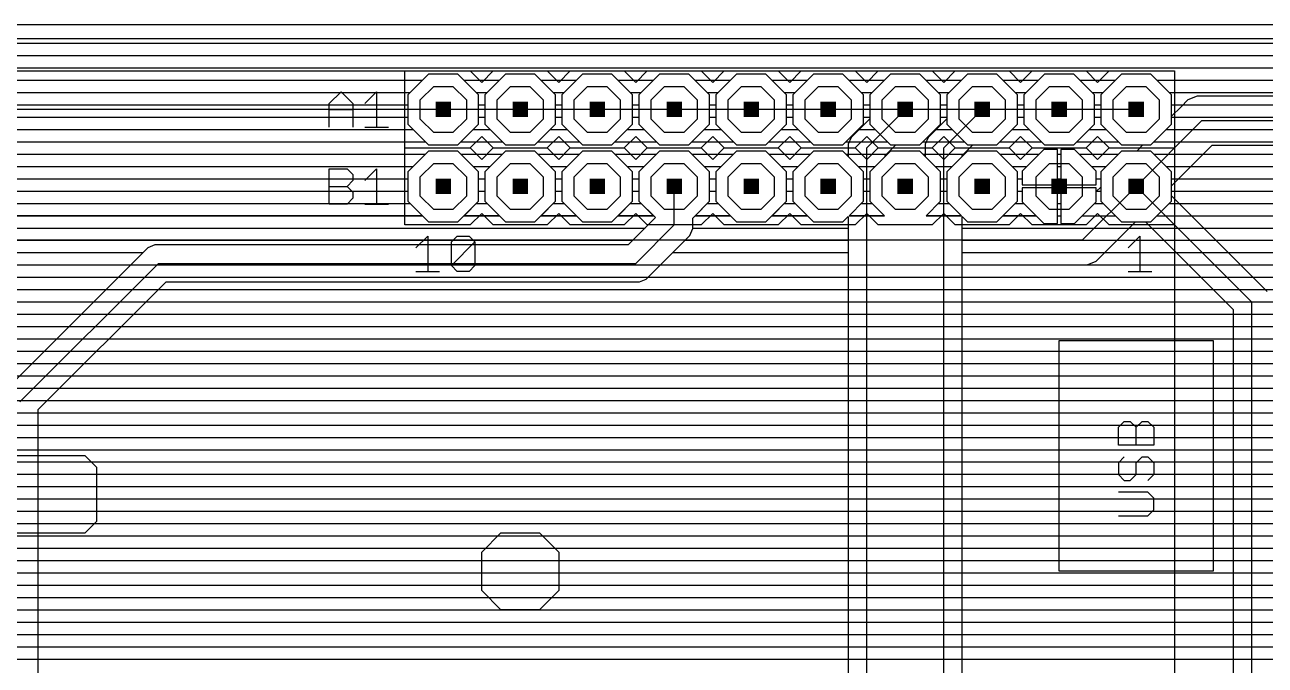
# Model space of a CAD drawing. Extents: x -0.64 to 6, y -0.15 to 7.8.
# Drawn here: x 3.266 to 4.878, y 6.968 to 7.8 of the extents above; entities that cross this region are included whole.
import ezdxf

# ---------------------------------------------------------------- set-up
doc = ezdxf.new("R2010")
doc.units = 0
for name, color, linetype in [('1', 22, 'CONTINUOUS'), ('16', 175, 'CONTINUOUS'), ('17', 82, 'CONTINUOUS'), ('19', 53, 'CONTINUOUS'), ('20', 6, 'CONTINUOUS'), ('21', 253, 'CONTINUOUS'), ('49', 253, 'CONTINUOUS'), ('51', 253, 'CONTINUOUS')]:
    doc.layers.add(name, color=color, linetype=linetype)

# ---------------------------------------------------------------- blocks, each defined once
blk = doc.blocks.new('RECT')
blk.add_solid([(-0.5, -0.5), (0.5, -0.5), (-0.5, 0.5), (0.5, 0.5)])
blk = doc.blocks.new('OCTAGONP')
blk.add_lwpolyline([(-0.5, -0.207107), (-0.5, 0.207107), (-0.207107, 0.5), (0.207107, 0.5), (0.5, 0.207107), (0.5, -0.207107), (0.207107, -0.5), (-0.207107, -0.5)], close=True)

msp = doc.modelspace()

# ---------------------------------------------------------------- linework, layer by layer
at = {"layer": '1'}
for p, q in [((-0.172, 7.782), (5.732, 7.782)), ((-0.172, 7.776), (5.732, 7.776)), ((-0.172, 7.76), (5.732, 7.76)), ((-0.172, 7.744), (5.732, 7.744)), ((3.790946, 7.736), (3.764, 7.709054)), ((3.829054, 7.736), (3.790946, 7.736)), ((3.856, 7.709054), (3.829054, 7.736)), ((3.890946, 7.736), (3.864, 7.709054)), ((3.929054, 7.736), (3.890946, 7.736)), ((3.956, 7.709054), (3.929054, 7.736)), ((3.990946, 7.736), (3.964, 7.709054)), ((4.029054, 7.736), (3.990946, 7.736)), ((4.056, 7.709054), (4.029054, 7.736)), ((4.090946, 7.736), (4.064, 7.709054)), ((4.129054, 7.736), (4.090946, 7.736)), ((4.156, 7.709054), (4.129054, 7.736)), ((4.190946, 7.736), (4.164, 7.709054)), ((4.229054, 7.736), (4.190946, 7.736)), ((4.256, 7.709054), (4.229054, 7.736)), ((4.290946, 7.736), (4.264, 7.709054)), ((4.329054, 7.736), (4.290946, 7.736)), ((4.356, 7.709054), (4.329054, 7.736)), ((4.390946, 7.736), (4.364, 7.709054)), ((4.429054, 7.736), (4.390946, 7.736)), ((4.456, 7.709054), (4.429054, 7.736)), ((4.490946, 7.736), (4.464, 7.709054)), ((4.529054, 7.736), (4.490946, 7.736)), ((4.556, 7.709054), (4.529054, 7.736)), ((4.590946, 7.736), (4.564, 7.709054)), ((4.629054, 7.736), (4.590946, 7.736)), ((4.656, 7.709054), (4.629054, 7.736)), ((4.690946, 7.736), (4.664, 7.709054)), ((4.729054, 7.736), (4.690946, 7.736)), ((4.756, 7.709054), (4.729054, 7.736)), ((2.237054, 7.728), (3.782946, 7.728)), ((3.837054, 7.728), (3.882946, 7.728)), ((3.937054, 7.728), (3.982946, 7.728)), ((4.037054, 7.728), (4.082946, 7.728)), ((4.137054, 7.728), (4.182946, 7.728)), ((4.237054, 7.728), (4.282946, 7.728)), ((4.337054, 7.728), (4.382946, 7.728)), ((4.437054, 7.728), (4.482946, 7.728)), ((4.537054, 7.728), (4.582946, 7.728)), ((4.637054, 7.728), (4.682946, 7.728)), ((4.737054, 7.728), (5.156323, 7.728)), ((2.253054, 7.712), (3.766946, 7.712)), ((3.764, 7.709054), (3.764, 7.670946)), ((3.853054, 7.712), (3.866946, 7.712)), ((3.856, 7.670946), (3.856, 7.709054)), ((3.864, 7.709054), (3.864, 7.670946)), ((3.953054, 7.712), (3.966946, 7.712)), ((3.956, 7.670946), (3.956, 7.709054)), ((3.964, 7.709054), (3.964, 7.670946)), ((4.053054, 7.712), (4.066946, 7.712)), ((4.056, 7.670946), (4.056, 7.709054)), ((4.064, 7.709054), (4.064, 7.670946)), ((4.153054, 7.712), (4.166946, 7.712)), ((4.156, 7.670946), (4.156, 7.709054)), ((4.164, 7.709054), (4.164, 7.670946)), ((4.253054, 7.712), (4.266946, 7.712)), ((4.256, 7.670946), (4.256, 7.709054)), ((4.264, 7.709054), (4.264, 7.670946)), ((4.353054, 7.712), (4.366946, 7.712)), ((4.356, 7.670946), (4.356, 7.709054)), ((4.364, 7.709054), (4.364, 7.677941)), ((4.453054, 7.712), (4.466946, 7.712)), ((4.456, 7.670946), (4.456, 7.709054)), ((4.464, 7.709054), (4.464, 7.677941)), ((4.553054, 7.712), (4.566946, 7.712)), ((4.556, 7.670946), (4.556, 7.709054)), ((4.564, 7.709054), (4.564, 7.670946)), ((4.653054, 7.712), (4.666946, 7.712)), ((4.656, 7.670946), (4.656, 7.709054)), ((4.664, 7.709054), (4.664, 7.670946)), ((4.753054, 7.712), (5.156323, 7.712)), ((4.756, 7.670946), (4.756, 7.709054)), ((2.256, 7.696), (3.764, 7.696)), ((3.856, 7.696), (3.864, 7.696)), ((3.956, 7.696), (3.964, 7.696)), ((4.056, 7.696), (4.064, 7.696)), ((4.156, 7.696), (4.164, 7.696)), ((4.256, 7.696), (4.264, 7.696)), ((4.356, 7.696), (4.364, 7.696)), ((4.36, 7.64), (4.41, 7.69)), ((4.456, 7.696), (4.464, 7.696)), ((4.46, 7.64), (4.51, 7.69)), ((4.556, 7.696), (4.564, 7.696)), ((4.656, 7.696), (4.664, 7.696)), ((4.756, 7.696), (5.156323, 7.696)), ((2.256, 7.68), (3.764, 7.68)), ((3.764, 7.670946), (3.790946, 7.644)), ((3.829054, 7.644), (3.856, 7.670946)), ((3.856, 7.68), (3.864, 7.68)), ((3.864, 7.670946), (3.890946, 7.644)), ((3.929054, 7.644), (3.956, 7.670946)), ((3.956, 7.68), (3.964, 7.68)), ((3.964, 7.670946), (3.990946, 7.644)), ((4.029054, 7.644), (4.056, 7.670946)), ((4.056, 7.68), (4.064, 7.68)), ((4.064, 7.670946), (4.090946, 7.644)), ((4.129054, 7.644), (4.156, 7.670946)), ((4.156, 7.68), (4.164, 7.68)), ((4.164, 7.670946), (4.190946, 7.644)), ((4.229054, 7.644), (4.256, 7.670946)), ((4.256, 7.68), (4.264, 7.68)), ((4.264, 7.670946), (4.290946, 7.644)), ((4.329054, 7.644), (4.356, 7.670946)), ((4.364, 7.677941), (4.339654, 7.653595)), ((4.356, 7.68), (4.364, 7.68)), ((4.429054, 7.644), (4.456, 7.670946)), ((4.464, 7.677941), (4.439654, 7.653595)), ((4.456, 7.68), (4.464, 7.68)), ((4.529054, 7.644), (4.556, 7.670946)), ((4.556, 7.68), (4.564, 7.68)), ((4.564, 7.670946), (4.590946, 7.644)), ((4.629054, 7.644), (4.656, 7.670946)), ((4.656, 7.68), (4.664, 7.68)), ((4.664, 7.670946), (4.690946, 7.644)), ((4.729054, 7.644), (4.756, 7.670946)), ((4.756, 7.68), (5.156323, 7.68)), ((2.249054, 7.664), (3.770946, 7.664)), ((3.849054, 7.664), (3.870946, 7.664)), ((3.949054, 7.664), (3.970946, 7.664)), ((4.049054, 7.664), (4.070946, 7.664)), ((4.149054, 7.664), (4.170946, 7.664)), ((4.249054, 7.664), (4.270946, 7.664)), ((4.339654, 7.653595), (4.336, 7.644774)), ((4.349054, 7.664), (4.350059, 7.664)), ((4.439654, 7.653595), (4.436, 7.644774)), ((4.449054, 7.664), (4.450059, 7.664)), ((4.549054, 7.664), (4.570946, 7.664)), ((4.649054, 7.664), (4.670946, 7.664)), ((4.749054, 7.664), (5.156323, 7.664)), ((2.233054, 7.648), (3.786946, 7.648)), ((3.790946, 7.644), (3.829054, 7.644)), ((3.833054, 7.648), (3.886946, 7.648)), ((3.890946, 7.644), (3.929054, 7.644)), ((3.933054, 7.648), (3.986946, 7.648)), ((3.990946, 7.644), (4.029054, 7.644)), ((4.033054, 7.648), (4.086946, 7.648)), ((4.090946, 7.644), (4.129054, 7.644)), ((4.133054, 7.648), (4.186946, 7.648)), ((4.190946, 7.644), (4.229054, 7.644)), ((4.233054, 7.648), (4.286946, 7.648)), ((4.290946, 7.644), (4.329054, 7.644)), ((4.333054, 7.648), (4.337336, 7.648)), ((4.336, 7.644774), (4.336, 7.629054)), ((4.36, 6.63), (4.36, 7.64)), ((4.384, 7.630059), (4.397941, 7.644)), ((4.397941, 7.644), (4.429054, 7.644)), ((4.433054, 7.648), (4.437336, 7.648)), ((4.436, 7.644774), (4.436, 7.629054)), ((4.46, 6.61), (4.46, 7.64)), ((4.484, 7.630059), (4.497941, 7.644)), ((4.497941, 7.644), (4.529054, 7.644)), ((4.533054, 7.648), (4.586946, 7.648)), ((4.590118, 7.638), (4.562, 7.609882)), ((4.608, 7.638), (4.590118, 7.638)), ((4.590946, 7.644), (4.629054, 7.644)), ((4.608, 7.592001), (4.608, 7.638)), ((4.612, 7.638), (4.612, 7.592001)), ((4.629882, 7.638), (4.612, 7.638)), ((4.658, 7.609882), (4.629882, 7.638)), ((4.633054, 7.648), (4.686946, 7.648)), ((4.690946, 7.644), (4.729054, 7.644)), ((4.733054, 7.648), (5.166, 7.648)), ((2.233054, 7.632), (3.786946, 7.632)), ((3.790946, 7.636), (3.764, 7.609054)), ((3.829054, 7.636), (3.790946, 7.636)), ((3.856, 7.609054), (3.829054, 7.636)), ((3.833054, 7.632), (3.886946, 7.632)), ((3.890946, 7.636), (3.864, 7.609054)), ((3.929054, 7.636), (3.890946, 7.636)), ((3.956, 7.609054), (3.929054, 7.636)), ((3.933054, 7.632), (3.986946, 7.632)), ((3.990946, 7.636), (3.964, 7.609054)), ((4.029054, 7.636), (3.990946, 7.636)), ((4.056, 7.609054), (4.029054, 7.636)), ((4.033054, 7.632), (4.086946, 7.632)), ((4.090946, 7.636), (4.064, 7.609054)), ((4.129054, 7.636), (4.090946, 7.636)), ((4.156, 7.609054), (4.129054, 7.636)), ((4.133054, 7.632), (4.186946, 7.632)), ((4.190946, 7.636), (4.164, 7.609054)), ((4.229054, 7.636), (4.190946, 7.636)), ((4.256, 7.609054), (4.229054, 7.636)), ((4.233054, 7.632), (4.286946, 7.632)), ((4.290946, 7.636), (4.264, 7.609054)), ((4.329054, 7.636), (4.290946, 7.636)), ((4.336, 7.629054), (4.329054, 7.636)), ((4.333054, 7.632), (4.336, 7.632)), ((4.390946, 7.636), (4.384, 7.629054)), ((4.384, 7.629054), (4.384, 7.630059)), ((4.385941, 7.632), (4.386946, 7.632)), ((4.429054, 7.636), (4.390946, 7.636)), ((4.436, 7.629054), (4.429054, 7.636)), ((4.433054, 7.632), (4.436, 7.632)), ((4.490946, 7.636), (4.484, 7.629054)), ((4.484, 7.629054), (4.484, 7.630059)), ((4.485941, 7.632), (4.486946, 7.632)), ((4.529054, 7.636), (4.490946, 7.636)), ((4.556, 7.609054), (4.529054, 7.636)), ((4.533054, 7.632), (4.584118, 7.632)), ((4.608, 7.632), (4.612, 7.632)), ((4.635882, 7.632), (4.686946, 7.632)), ((4.690946, 7.636), (4.664, 7.609054)), ((4.729054, 7.636), (4.690946, 7.636)), ((4.756, 7.609054), (4.729054, 7.636)), ((4.733054, 7.632), (5.166, 7.632)), ((2.249054, 7.616), (3.770946, 7.616)), ((3.764, 7.609054), (3.764, 7.570946)), ((3.849054, 7.616), (3.870946, 7.616)), ((3.856, 7.570946), (3.856, 7.609054)), ((3.864, 7.609054), (3.864, 7.570946)), ((3.949054, 7.616), (3.970946, 7.616)), ((3.956, 7.570946), (3.956, 7.609054)), ((3.964, 7.609054), (3.964, 7.570946)), ((4.049054, 7.616), (4.070946, 7.616)), ((4.056, 7.570946), (4.056, 7.609054)), ((4.064, 7.609054), (4.064, 7.570946)), ((4.149054, 7.616), (4.170946, 7.616)), ((4.156, 7.570946), (4.156, 7.609054)), ((4.164, 7.609054), (4.164, 7.570946)), ((4.249054, 7.616), (4.270946, 7.616)), ((4.256, 7.570946), (4.256, 7.609054)), ((4.264, 7.609054), (4.264, 7.570946)), ((4.549054, 7.616), (4.568118, 7.616)), ((4.556, 7.570946), (4.556, 7.609054)), ((4.562, 7.609882), (4.562, 7.592)), ((4.608, 7.616), (4.612, 7.616)), ((4.651882, 7.616), (4.670946, 7.616)), ((4.658, 7.592), (4.658, 7.609882)), ((4.664, 7.609054), (4.664, 7.570946)), ((4.749054, 7.616), (5.166, 7.616)), ((4.756, 7.570946), (4.756, 7.609054)), ((2.256, 7.6), (3.764, 7.6)), ((3.856, 7.6), (3.864, 7.6)), ((3.956, 7.6), (3.964, 7.6)), ((4.056, 7.6), (4.064, 7.6)), ((4.11, 7.54), (4.11, 7.59)), ((4.156, 7.6), (4.164, 7.6)), ((4.256, 7.6), (4.264, 7.6)), ((4.556, 7.6), (4.562, 7.6)), ((4.562, 7.592), (4.607999, 7.592)), ((4.607999, 7.592), (4.607999, 7.588)), ((4.608, 7.6), (4.612, 7.6)), ((4.612, 7.592001), (4.608, 7.592001)), ((4.612001, 7.588), (4.612001, 7.592)), ((4.612001, 7.592), (4.658, 7.592)), ((4.658, 7.6), (4.664, 7.6)), ((4.756, 7.6), (5.166, 7.6)), ((2.256, 7.584), (3.764, 7.584)), ((3.856, 7.584), (3.864, 7.584)), ((3.956, 7.584), (3.964, 7.584)), ((4.056, 7.584), (4.064, 7.584)), ((4.156, 7.584), (4.164, 7.584)), ((4.256, 7.584), (4.264, 7.584)), ((4.556, 7.584), (4.562, 7.584)), ((4.607999, 7.588), (4.562, 7.588)), ((4.562, 7.588), (4.562, 7.570118)), ((4.608, 7.542), (4.608, 7.587999)), ((4.608, 7.587999), (4.612, 7.587999)), ((4.608, 7.584), (4.612, 7.584)), ((4.612, 7.587999), (4.612, 7.542)), ((4.658, 7.588), (4.612001, 7.588)), ((4.658, 7.570118), (4.658, 7.588)), ((4.658, 7.584), (4.664, 7.584)), ((4.756, 7.584), (5.154325, 7.584)), ((2.253054, 7.568), (3.766946, 7.568)), ((3.764, 7.570946), (3.790946, 7.544)), ((3.829054, 7.544), (3.856, 7.570946)), ((3.853054, 7.568), (3.866946, 7.568)), ((3.864, 7.570946), (3.890946, 7.544)), ((3.929054, 7.544), (3.956, 7.570946)), ((3.953054, 7.568), (3.966946, 7.568)), ((3.964, 7.570946), (3.990946, 7.544)), ((4.029054, 7.544), (4.056, 7.570946)), ((4.053054, 7.568), (4.066946, 7.568)), ((4.064, 7.570946), (4.085503, 7.549444)), ((4.134, 7.548946), (4.156, 7.570946)), ((4.153054, 7.568), (4.166946, 7.568)), ((4.164, 7.570946), (4.190946, 7.544)), ((4.229054, 7.544), (4.256, 7.570946)), ((4.253054, 7.568), (4.266946, 7.568)), ((4.264, 7.570946), (4.290946, 7.544)), ((4.529054, 7.544), (4.556, 7.570946)), ((4.553054, 7.568), (4.564118, 7.568)), ((4.562, 7.570118), (4.590118, 7.542)), ((4.608, 7.568), (4.612, 7.568)), ((4.629882, 7.542), (4.658, 7.570118)), ((4.655882, 7.568), (4.666946, 7.568)), ((4.664, 7.570946), (4.690946, 7.544)), ((4.729054, 7.544), (4.756, 7.570946)), ((4.753054, 7.568), (5.147386, 7.568)), ((2.242, 7.552), (3.782946, 7.552)), ((3.790946, 7.544), (3.829054, 7.544)), ((3.837054, 7.552), (3.882946, 7.552)), ((3.890946, 7.544), (3.929054, 7.544)), ((3.937054, 7.552), (3.982946, 7.552)), ((3.990946, 7.544), (4.029054, 7.544)), ((4.037054, 7.552), (4.082946, 7.552)), ((4.085503, 7.549444), (4.050059, 7.514)), ((4.134, 7.535226), (4.134, 7.548946)), ((4.137054, 7.552), (4.182946, 7.552)), ((4.190946, 7.544), (4.229054, 7.544)), ((4.237054, 7.552), (4.282946, 7.552)), ((4.290946, 7.544), (4.329054, 7.544)), ((4.329054, 7.544), (4.336, 7.550946)), ((4.336, 7.550946), (4.336, 6.625226)), ((4.484, 6.619941), (4.484, 7.550946)), ((4.484, 7.550946), (4.490946, 7.544)), ((4.490946, 7.544), (4.529054, 7.544)), ((4.537054, 7.552), (4.580118, 7.552)), ((4.590118, 7.542), (4.608, 7.542)), ((4.608, 7.552), (4.612, 7.552)), ((4.612, 7.542), (4.629882, 7.542)), ((4.639882, 7.552), (4.682946, 7.552)), ((4.690946, 7.544), (4.729054, 7.544)), ((4.737054, 7.552), (5.147386, 7.552)), ((2.242, 7.536), (4.072059, 7.536)), ((4.06, 7.49), (4.11, 7.54)), ((4.123595, 7.519654), (4.130346, 7.526405)), ((4.130346, 7.526405), (4.134, 7.535226)), ((4.134, 7.536), (4.336, 7.536)), ((4.484, 7.536), (5.147386, 7.536)), ((2.242, 7.52), (4.056059, 7.52)), ((3.426405, 7.510346), (3.419654, 7.503595)), ((3.435226, 7.514), (3.426405, 7.510346)), ((4.050059, 7.514), (3.435226, 7.514)), ((4.073595, 7.469654), (4.123595, 7.519654)), ((4.123941, 7.52), (4.336, 7.52)), ((4.484, 7.52), (5.147386, 7.52)), ((2.242, 7.504), (3.420059, 7.504)), ((3.419654, 7.503595), (3.239654, 7.323595)), ((4.107941, 7.504), (4.336, 7.504)), ((4.484, 7.504), (5.147386, 7.504)), ((2.242, 7.488), (3.404059, 7.488)), ((3.26, 7.31), (3.44, 7.49)), ((3.44, 7.49), (4.06, 7.49)), ((4.091941, 7.488), (4.336, 7.488)), ((4.484, 7.488), (5.152325, 7.488)), ((2.242, 7.472), (3.388059, 7.472)), ((3.284, 7.300059), (3.449941, 7.466)), ((3.449941, 7.466), (4.064774, 7.466)), ((4.064774, 7.466), (4.073595, 7.469654)), ((4.075941, 7.472), (4.336, 7.472)), ((4.484, 7.472), (5.732, 7.472)), ((2.242, 7.456), (3.372059, 7.456)), ((3.439941, 7.456), (4.336, 7.456)), ((4.484, 7.456), (5.732, 7.456)), ((2.242, 7.44), (3.356059, 7.44)), ((3.423941, 7.44), (4.336, 7.44)), ((4.484, 7.44), (5.732, 7.44)), ((2.242, 7.424), (3.340059, 7.424)), ((3.407941, 7.424), (4.336, 7.424)), ((4.484, 7.424), (5.732, 7.424)), ((2.242, 7.408), (3.324059, 7.408)), ((3.391941, 7.408), (4.336, 7.408)), ((4.484, 7.408), (5.732, 7.408)), ((2.242, 7.392), (3.308059, 7.392)), ((3.375941, 7.392), (4.336, 7.392)), ((4.484, 7.392), (5.732, 7.392)), ((2.242, 7.376), (3.292059, 7.376)), ((3.359941, 7.376), (4.336, 7.376)), ((4.484, 7.376), (5.732, 7.376)), ((2.242, 7.36), (3.276059, 7.36)), ((3.343941, 7.36), (4.336, 7.36)), ((4.484, 7.36), (5.732, 7.36)), ((3.327941, 7.344), (4.336, 7.344)), ((4.484, 7.344), (5.732, 7.344)), ((3.311941, 7.328), (4.336, 7.328)), ((4.484, 7.328), (5.732, 7.328)), ((3.284, 5.697941), (3.284, 7.300059)), ((3.295941, 7.312), (4.336, 7.312)), ((4.484, 7.312), (5.732, 7.312)), ((3.284, 7.296), (4.336, 7.296)), ((4.484, 7.296), (5.732, 7.296)), ((3.284, 7.28), (4.336, 7.28)), ((4.484, 7.28), (5.545244, 7.28)), ((3.284, 7.264), (4.336, 7.264)), ((4.484, 7.264), (5.509492, 7.264)), ((3.284, 7.248), (4.336, 7.248)), ((4.484, 7.248), (5.492336, 7.248)), ((3.284, 7.232), (4.336, 7.232)), ((4.484, 7.232), (5.481088, 7.232)), ((3.284, 7.216), (4.336, 7.216)), ((4.484, 7.216), (5.473013, 7.216)), ((3.284, 7.2), (4.336, 7.2)), ((4.484, 7.2), (5.468726, 7.2)), ((3.284, 7.184), (4.336, 7.184)), ((4.484, 7.184), (5.467, 7.184)), ((3.284, 7.168), (4.336, 7.168)), ((4.484, 7.168), (5.467, 7.168)), ((3.284, 7.152), (4.336, 7.152)), ((4.484, 7.152), (5.470869, 7.152)), ((3.284, 7.136), (4.336, 7.136)), ((4.484, 7.136), (5.476469, 7.136)), ((3.284, 7.12), (4.336, 7.12)), ((4.484, 7.12), (5.485707, 7.12)), ((3.284, 7.104), (4.336, 7.104)), ((4.484, 7.104), (5.500336, 7.104)), ((3.284, 7.088), (4.336, 7.088)), ((4.484, 7.088), (5.523349, 7.088)), ((3.284, 7.072), (4.336, 7.072)), ((4.484, 7.072), (5.732, 7.072)), ((3.284, 7.056), (4.336, 7.056)), ((4.484, 7.056), (5.732, 7.056)), ((3.284, 7.04), (4.336, 7.04)), ((4.484, 7.04), (5.732, 7.04)), ((3.284, 7.024), (4.336, 7.024)), ((4.484, 7.024), (5.732, 7.024)), ((3.284, 7.008), (4.336, 7.008)), ((4.484, 7.008), (5.732, 7.008)), ((3.284, 6.992), (4.336, 6.992)), ((4.484, 6.992), (5.732, 6.992)), ((3.284, 6.976), (4.336, 6.976)), ((4.484, 6.976), (5.732, 6.976))]:
    msp.add_line(p, q, dxfattribs=at)
at = {"layer": '16'}
for p, q in [((-0.172, 7.782), (5.732, 7.782)), ((-0.172, 7.776), (5.732, 7.776)), ((-0.172, 7.76), (5.732, 7.76)), ((-0.172, 7.744), (5.732, 7.744)), ((3.790946, 7.736), (3.764, 7.709054)), ((3.829054, 7.736), (3.790946, 7.736)), ((3.856, 7.709054), (3.829054, 7.736)), ((3.890946, 7.736), (3.864, 7.709054)), ((3.929054, 7.736), (3.890946, 7.736)), ((3.956, 7.709054), (3.929054, 7.736)), ((3.990946, 7.736), (3.964, 7.709054)), ((4.029054, 7.736), (3.990946, 7.736)), ((4.056, 7.709054), (4.029054, 7.736)), ((4.090946, 7.736), (4.064, 7.709054)), ((4.129054, 7.736), (4.090946, 7.736)), ((4.156, 7.709054), (4.129054, 7.736)), ((4.190946, 7.736), (4.164, 7.709054)), ((4.229054, 7.736), (4.190946, 7.736)), ((4.256, 7.709054), (4.229054, 7.736)), ((4.290946, 7.736), (4.264, 7.709054)), ((4.329054, 7.736), (4.290946, 7.736)), ((4.356, 7.709054), (4.329054, 7.736)), ((4.390946, 7.736), (4.364, 7.709054)), ((4.429054, 7.736), (4.390946, 7.736)), ((4.456, 7.709054), (4.429054, 7.736)), ((4.490946, 7.736), (4.464, 7.709054)), ((4.529054, 7.736), (4.490946, 7.736)), ((4.556, 7.709054), (4.529054, 7.736)), ((4.590946, 7.736), (4.564, 7.709054)), ((4.629054, 7.736), (4.590946, 7.736)), ((4.656, 7.709054), (4.629054, 7.736)), ((4.690946, 7.736), (4.664, 7.709054)), ((4.729054, 7.736), (4.690946, 7.736)), ((4.756, 7.709054), (4.729054, 7.736)), ((2.237054, 7.728), (3.782946, 7.728)), ((3.837054, 7.728), (3.882946, 7.728)), ((3.937054, 7.728), (3.982946, 7.728)), ((4.037054, 7.728), (4.082946, 7.728)), ((4.137054, 7.728), (4.182946, 7.728)), ((4.237054, 7.728), (4.282946, 7.728)), ((4.337054, 7.728), (4.382946, 7.728)), ((4.437054, 7.728), (4.482946, 7.728)), ((4.537054, 7.728), (4.582946, 7.728)), ((4.637054, 7.728), (4.682946, 7.728)), ((4.737054, 7.728), (5.39198, 7.728)), ((2.253054, 7.712), (3.766946, 7.712)), ((3.764, 7.709054), (3.764, 7.670946)), ((3.853054, 7.712), (3.866946, 7.712)), ((3.856, 7.670946), (3.856, 7.709054)), ((3.864, 7.709054), (3.864, 7.670946)), ((3.953054, 7.712), (3.966946, 7.712)), ((3.956, 7.670946), (3.956, 7.709054)), ((3.964, 7.709054), (3.964, 7.670946)), ((4.053054, 7.712), (4.066946, 7.712)), ((4.056, 7.670946), (4.056, 7.709054)), ((4.064, 7.709054), (4.064, 7.670946)), ((4.153054, 7.712), (4.166946, 7.712)), ((4.156, 7.670946), (4.156, 7.709054)), ((4.164, 7.709054), (4.164, 7.670946)), ((4.253054, 7.712), (4.266946, 7.712)), ((4.256, 7.670946), (4.256, 7.709054)), ((4.264, 7.709054), (4.264, 7.670946)), ((4.353054, 7.712), (4.366946, 7.712)), ((4.356, 7.670946), (4.356, 7.709054)), ((4.364, 7.709054), (4.364, 7.670946)), ((4.453054, 7.712), (4.466946, 7.712)), ((4.456, 7.670946), (4.456, 7.709054)), ((4.464, 7.709054), (4.464, 7.670946)), ((4.553054, 7.712), (4.566946, 7.712)), ((4.556, 7.670946), (4.556, 7.709054)), ((4.564, 7.709054), (4.564, 7.670946)), ((4.653054, 7.712), (4.666946, 7.712)), ((4.656, 7.670946), (4.656, 7.709054)), ((4.664, 7.709054), (4.664, 7.670946)), ((4.753054, 7.712), (5.370439, 7.712)), ((4.756, 7.681255), (4.756, 7.709054)), ((4.777346, 7.702601), (4.768344, 7.693599)), ((4.789107, 7.707472), (4.777346, 7.702601)), ((5.366192, 7.707472), (4.789107, 7.707472)), ((2.256, 7.696), (3.764, 7.696)), ((3.856, 7.696), (3.864, 7.696)), ((3.956, 7.696), (3.964, 7.696)), ((4.056, 7.696), (4.064, 7.696)), ((4.156, 7.696), (4.164, 7.696)), ((4.256, 7.696), (4.264, 7.696)), ((4.356, 7.696), (4.364, 7.696)), ((4.456, 7.696), (4.464, 7.696)), ((4.556, 7.696), (4.564, 7.696)), ((4.656, 7.696), (4.664, 7.696)), ((4.756, 7.696), (4.770745, 7.696)), ((4.768344, 7.693599), (4.756, 7.681255)), ((2.256, 7.68), (3.764, 7.68)), ((3.764, 7.670946), (3.790946, 7.644)), ((3.829054, 7.644), (3.856, 7.670946)), ((3.856, 7.68), (3.864, 7.68)), ((3.864, 7.670946), (3.890946, 7.644)), ((3.929054, 7.644), (3.956, 7.670946)), ((3.956, 7.68), (3.964, 7.68)), ((3.964, 7.670946), (3.990946, 7.644)), ((4.029054, 7.644), (4.056, 7.670946)), ((4.056, 7.68), (4.064, 7.68)), ((4.064, 7.670946), (4.090946, 7.644)), ((4.129054, 7.644), (4.156, 7.670946)), ((4.156, 7.68), (4.164, 7.68)), ((4.164, 7.670946), (4.190946, 7.644)), ((4.229054, 7.644), (4.256, 7.670946)), ((4.256, 7.68), (4.264, 7.68)), ((4.264, 7.670946), (4.290946, 7.644)), ((4.329054, 7.644), (4.356, 7.670946)), ((4.356, 7.68), (4.364, 7.68)), ((4.364, 7.670946), (4.390946, 7.644)), ((4.429054, 7.644), (4.456, 7.670946)), ((4.456, 7.68), (4.464, 7.68)), ((4.464, 7.670946), (4.490946, 7.644)), ((4.529054, 7.644), (4.556, 7.670946)), ((4.556, 7.68), (4.564, 7.68)), ((4.564, 7.670946), (4.590946, 7.644)), ((4.629054, 7.644), (4.656, 7.670946)), ((4.656, 7.68), (4.664, 7.68)), ((4.664, 7.670946), (4.690946, 7.644)), ((4.71, 7.59), (4.795472, 7.675472)), ((4.795472, 7.675472), (5.415, 7.675472)), ((2.249054, 7.664), (3.770946, 7.664)), ((3.849054, 7.664), (3.870946, 7.664)), ((3.949054, 7.664), (3.970946, 7.664)), ((4.049054, 7.664), (4.070946, 7.664)), ((4.149054, 7.664), (4.170946, 7.664)), ((4.249054, 7.664), (4.270946, 7.664)), ((4.349054, 7.664), (4.370946, 7.664)), ((4.449054, 7.664), (4.470946, 7.664)), ((4.549054, 7.664), (4.570946, 7.664)), ((4.649054, 7.664), (4.670946, 7.664)), ((2.233054, 7.648), (3.786946, 7.648)), ((3.790946, 7.644), (3.829054, 7.644)), ((3.833054, 7.648), (3.886946, 7.648)), ((3.890946, 7.644), (3.929054, 7.644)), ((3.933054, 7.648), (3.986946, 7.648)), ((3.990946, 7.644), (4.029054, 7.644)), ((4.033054, 7.648), (4.086946, 7.648)), ((4.090946, 7.644), (4.129054, 7.644)), ((4.133054, 7.648), (4.186946, 7.648)), ((4.190946, 7.644), (4.229054, 7.644)), ((4.233054, 7.648), (4.286946, 7.648)), ((4.290946, 7.644), (4.329054, 7.644)), ((4.333054, 7.648), (4.386946, 7.648)), ((4.390946, 7.644), (4.429054, 7.644)), ((4.433054, 7.648), (4.486946, 7.648)), ((4.490946, 7.644), (4.529054, 7.644)), ((4.533054, 7.648), (4.586946, 7.648)), ((4.590118, 7.638), (4.562, 7.609882)), ((4.608, 7.638), (4.590118, 7.638)), ((4.590946, 7.644), (4.629054, 7.644)), ((4.608, 7.592001), (4.608, 7.638)), ((4.629882, 7.638), (4.612, 7.638)), ((4.612, 7.638), (4.612, 7.592001)), ((4.658, 7.609882), (4.629882, 7.638)), ((4.633054, 7.648), (4.686946, 7.648)), ((4.690946, 7.644), (4.718745, 7.644)), ((4.718745, 7.644), (4.710745, 7.636)), ((4.756, 7.590745), (4.808727, 7.643472)), ((4.808727, 7.643472), (5.366192, 7.643472)), ((2.233054, 7.632), (3.786946, 7.632)), ((3.790946, 7.636), (3.764, 7.609054)), ((3.829054, 7.636), (3.790946, 7.636)), ((3.856, 7.609054), (3.829054, 7.636)), ((3.833054, 7.632), (3.886946, 7.632)), ((3.890946, 7.636), (3.864, 7.609054)), ((3.929054, 7.636), (3.890946, 7.636)), ((3.956, 7.609054), (3.929054, 7.636)), ((3.933054, 7.632), (3.986946, 7.632)), ((3.990946, 7.636), (3.964, 7.609054)), ((4.029054, 7.636), (3.990946, 7.636)), ((4.056, 7.609054), (4.029054, 7.636)), ((4.033054, 7.632), (4.086946, 7.632)), ((4.090946, 7.636), (4.064, 7.609054)), ((4.129054, 7.636), (4.090946, 7.636)), ((4.156, 7.609054), (4.129054, 7.636)), ((4.133054, 7.632), (4.186946, 7.632)), ((4.190946, 7.636), (4.164, 7.609054)), ((4.229054, 7.636), (4.190946, 7.636)), ((4.256, 7.609054), (4.229054, 7.636)), ((4.233054, 7.632), (4.286946, 7.632)), ((4.290946, 7.636), (4.264, 7.609054)), ((4.329054, 7.636), (4.290946, 7.636)), ((4.356, 7.609054), (4.329054, 7.636)), ((4.333054, 7.632), (4.386946, 7.632)), ((4.390946, 7.636), (4.364, 7.609054)), ((4.429054, 7.636), (4.390946, 7.636)), ((4.456, 7.609054), (4.429054, 7.636)), ((4.433054, 7.632), (4.486946, 7.632)), ((4.490946, 7.636), (4.464, 7.609054)), ((4.529054, 7.636), (4.490946, 7.636)), ((4.556, 7.609054), (4.529054, 7.636)), ((4.533054, 7.632), (4.584118, 7.632)), ((4.608, 7.632), (4.612, 7.632)), ((4.635882, 7.632), (4.686946, 7.632)), ((4.690946, 7.636), (4.664, 7.609054)), ((4.710745, 7.636), (4.690946, 7.636)), ((4.797255, 7.632), (5.377383, 7.632)), ((2.249054, 7.616), (3.770946, 7.616)), ((3.764, 7.609054), (3.764, 7.570946)), ((3.849054, 7.616), (3.870946, 7.616)), ((3.856, 7.570946), (3.856, 7.609054)), ((3.864, 7.609054), (3.864, 7.570946)), ((3.949054, 7.616), (3.970946, 7.616)), ((3.956, 7.570946), (3.956, 7.609054)), ((3.964, 7.609054), (3.964, 7.570946)), ((4.049054, 7.616), (4.070946, 7.616)), ((4.056, 7.570946), (4.056, 7.609054)), ((4.064, 7.609054), (4.064, 7.570946)), ((4.149054, 7.616), (4.170946, 7.616)), ((4.156, 7.570946), (4.156, 7.609054)), ((4.164, 7.609054), (4.164, 7.570946)), ((4.249054, 7.616), (4.270946, 7.616)), ((4.256, 7.570946), (4.256, 7.609054)), ((4.264, 7.609054), (4.264, 7.570946)), ((4.349054, 7.616), (4.370946, 7.616)), ((4.356, 7.570946), (4.356, 7.609054)), ((4.364, 7.609054), (4.364, 7.570946)), ((4.449054, 7.616), (4.470946, 7.616)), ((4.456, 7.570946), (4.456, 7.609054)), ((4.464, 7.609054), (4.464, 7.570946)), ((4.549054, 7.616), (4.568118, 7.616)), ((4.556, 7.570946), (4.556, 7.609054)), ((4.562, 7.609882), (4.562, 7.592)), ((4.608, 7.616), (4.612, 7.616)), ((4.651882, 7.616), (4.670946, 7.616)), ((4.658, 7.592), (4.658, 7.609882)), ((4.664, 7.609054), (4.664, 7.589255)), ((4.781255, 7.616), (5.732, 7.616)), ((2.256, 7.6), (3.764, 7.6)), ((3.856, 7.6), (3.864, 7.6)), ((3.956, 7.6), (3.964, 7.6)), ((4.056, 7.6), (4.064, 7.6)), ((4.156, 7.6), (4.164, 7.6)), ((4.256, 7.6), (4.264, 7.6)), ((4.356, 7.6), (4.364, 7.6)), ((4.456, 7.6), (4.464, 7.6)), ((4.556, 7.6), (4.562, 7.6)), ((4.562, 7.592), (4.607999, 7.592)), ((4.607999, 7.592), (4.607999, 7.588)), ((4.608, 7.6), (4.612, 7.6)), ((4.612, 7.592001), (4.608, 7.592001)), ((4.612001, 7.588), (4.612001, 7.592)), ((4.612001, 7.592), (4.658, 7.592)), ((4.71, 7.59), (4.64, 7.52)), ((4.658, 7.6), (4.664, 7.6)), ((4.664, 7.589255), (4.658, 7.583254)), ((4.86, 7.44), (4.71, 7.59)), ((4.756, 7.577941), (4.756, 7.590745)), ((4.765255, 7.6), (5.732, 7.6)), ((2.271255, 7.584), (3.764, 7.584)), ((3.856, 7.584), (3.864, 7.584)), ((3.956, 7.584), (3.964, 7.584)), ((4.056, 7.584), (4.064, 7.584)), ((4.156, 7.584), (4.164, 7.584)), ((4.256, 7.584), (4.264, 7.584)), ((4.356, 7.584), (4.364, 7.584)), ((4.456, 7.584), (4.464, 7.584)), ((4.556, 7.584), (4.562, 7.584)), ((4.607999, 7.588), (4.562, 7.588)), ((4.562, 7.588), (4.562, 7.570118)), ((4.658, 7.588), (4.612001, 7.588)), ((4.658, 7.583254), (4.658, 7.588)), ((4.658, 7.584), (4.658745, 7.584)), ((4.756, 7.584), (5.38214, 7.584)), ((4.880346, 7.453595), (4.756, 7.577941)), ((2.287255, 7.568), (3.766946, 7.568)), ((3.764, 7.570946), (3.782946, 7.552)), ((3.837054, 7.552), (3.856, 7.570946)), ((3.853054, 7.568), (3.866946, 7.568)), ((3.864, 7.570946), (3.882946, 7.552)), ((3.937054, 7.552), (3.956, 7.570946)), ((3.953054, 7.568), (3.966946, 7.568)), ((3.964, 7.570946), (3.982946, 7.552)), ((4.037054, 7.552), (4.056, 7.570946)), ((4.053054, 7.568), (4.066946, 7.568)), ((4.064, 7.570946), (4.082946, 7.552)), ((4.137054, 7.552), (4.156, 7.570946)), ((4.153054, 7.568), (4.166946, 7.568)), ((4.164, 7.570946), (4.182946, 7.552)), ((4.237054, 7.552), (4.256, 7.570946)), ((4.253054, 7.568), (4.266946, 7.568)), ((4.264, 7.570946), (4.282946, 7.552)), ((4.337054, 7.552), (4.356, 7.570946)), ((4.353054, 7.568), (4.366946, 7.568)), ((4.364, 7.570946), (4.382946, 7.552)), ((4.437054, 7.552), (4.456, 7.570946)), ((4.453054, 7.568), (4.466946, 7.568)), ((4.464, 7.570946), (4.482946, 7.552)), ((4.537054, 7.552), (4.556, 7.570946)), ((4.553054, 7.568), (4.564118, 7.568)), ((4.562, 7.570118), (4.580118, 7.552)), ((4.765941, 7.568), (5.365973, 7.568)), ((3.782946, 7.552), (2.303255, 7.552)), ((2.303255, 7.552), (3.782946, 7.552)), ((3.882946, 7.552), (3.837054, 7.552)), ((3.837054, 7.552), (3.882946, 7.552)), ((3.982946, 7.552), (3.937054, 7.552)), ((3.937054, 7.552), (3.982946, 7.552)), ((4.082946, 7.552), (4.037054, 7.552)), ((4.037054, 7.552), (4.082946, 7.552)), ((4.182946, 7.552), (4.137054, 7.552)), ((4.137054, 7.552), (4.182946, 7.552)), ((4.282946, 7.552), (4.237054, 7.552)), ((4.237054, 7.552), (4.282946, 7.552)), ((4.382946, 7.552), (4.337054, 7.552)), ((4.337054, 7.552), (4.382946, 7.552)), ((4.482946, 7.552), (4.437054, 7.552)), ((4.437054, 7.552), (4.482946, 7.552)), ((4.580118, 7.552), (4.537054, 7.552)), ((4.537054, 7.552), (4.580118, 7.552)), ((4.667128, 7.501873), (4.709255, 7.544)), ((4.709255, 7.544), (4.722059, 7.544)), ((4.722059, 7.544), (4.836, 7.430059)), ((4.781941, 7.552), (5.358285, 7.552)), ((4.701255, 7.536), (4.730059, 7.536)), ((4.797941, 7.536), (5.40922, 7.536)), ((4.64, 7.52), (2.29, 7.52)), ((4.685255, 7.52), (4.746059, 7.52)), ((4.813941, 7.52), (5.357328, 7.52)), ((4.646365, 7.488), (4.658126, 7.492872)), ((4.658126, 7.492872), (4.667128, 7.501873)), ((4.669255, 7.504), (4.762059, 7.504)), ((4.829941, 7.504), (5.363957, 7.504)), ((2.283635, 7.488), (4.646365, 7.488)), ((4.646365, 7.488), (4.778059, 7.488)), ((4.845941, 7.488), (5.378087, 7.488)), ((2.084, 7.472), (4.794059, 7.472)), ((4.861941, 7.472), (5.732, 7.472)), ((2.084, 7.456), (4.810059, 7.456)), ((2.084, 7.44), (4.826059, 7.44)), ((4.836, 7.430059), (4.836, 6.650548)), ((4.86, 7.44), (4.86, 6.63)), ((2.084, 7.424), (4.836, 7.424)), ((2.084, 7.408), (4.836, 7.408)), ((2.084, 7.392), (4.836, 7.392)), ((2.084, 7.376), (4.836, 7.376)), ((2.084, 7.36), (4.836, 7.36)), ((2.084, 7.344), (4.836, 7.344)), ((2.084, 7.328), (4.836, 7.328)), ((2.084, 7.312), (4.836, 7.312)), ((2.084, 7.296), (4.836, 7.296)), ((2.084, 7.28), (4.836, 7.28)), ((2.084, 7.264), (4.836, 7.264)), ((2.084, 7.248), (4.836, 7.248)), ((2.084, 7.232), (4.836, 7.232)), ((2.084, 7.216), (4.836, 7.216)), ((2.084, 7.2), (4.836, 7.2)), ((2.084, 7.184), (4.836, 7.184)), ((2.084, 7.168), (4.836, 7.168)), ((2.084, 7.152), (4.836, 7.152)), ((2.084, 7.136), (4.836, 7.136)), ((2.084, 7.12), (4.836, 7.12)), ((2.084, 7.104), (4.836, 7.104)), ((2.084, 7.088), (4.836, 7.088)), ((2.084, 7.072), (4.836, 7.072)), ((2.084, 7.056), (4.836, 7.056)), ((2.084, 7.04), (4.836, 7.04)), ((2.084, 7.024), (4.836, 7.024)), ((2.084, 7.008), (4.836, 7.008)), ((2.084, 6.992), (4.836, 6.992)), ((2.079941, 6.976), (4.836, 6.976))]:
    msp.add_line(p, q, dxfattribs=at)
at = {"layer": '19'}
msp.add_line((4.71, 7.69), (2.21, 7.69), dxfattribs=at)
at = {"layer": '20'}
msp.add_line((5.75, 7.8), (-0.19, 7.8), dxfattribs=at)
at = {"layer": '21'}
for p, q in [((3.662, 7.697693), (3.677346, 7.713039)), ((3.677346, 7.713039), (3.692693, 7.697693)), ((3.708039, 7.697693), (3.723386, 7.713039)), ((3.723386, 7.713039), (3.723386, 7.667)), ((3.662, 7.667), (3.662, 7.697693)), ((3.662, 7.69002), (3.692693, 7.69002)), ((3.692693, 7.697693), (3.692693, 7.667)), ((3.708039, 7.667), (3.738732, 7.667)), ((3.662, 7.567), (3.662, 7.613039)), ((3.662, 7.613039), (3.68502, 7.613039)), ((3.68502, 7.613039), (3.692693, 7.605366)), ((3.692693, 7.605366), (3.692693, 7.597693)), ((3.708039, 7.597693), (3.723386, 7.613039)), ((3.723386, 7.613039), (3.723386, 7.567)), ((3.662, 7.59002), (3.68502, 7.59002)), ((3.692693, 7.597693), (3.68502, 7.59002)), ((3.68502, 7.59002), (3.692693, 7.582346)), ((3.692693, 7.574673), (3.68502, 7.567)), ((3.692693, 7.582346), (3.692693, 7.574673)), ((3.68502, 7.567), (3.662, 7.567)), ((3.708039, 7.567), (3.738732, 7.567)), ((3.7745, 7.510193), (3.789846, 7.525539)), ((3.789846, 7.525539), (3.789846, 7.4795)), ((3.820539, 7.517866), (3.828212, 7.525539)), ((3.828212, 7.525539), (3.843559, 7.525539)), ((3.843559, 7.525539), (3.851232, 7.517866)), ((4.6995, 7.510193), (4.714846, 7.525539)), ((4.714846, 7.525539), (4.714846, 7.4795)), ((3.820539, 7.487173), (3.820539, 7.517866)), ((3.820539, 7.487173), (3.851232, 7.517866)), ((3.851232, 7.517866), (3.851232, 7.487173)), ((3.7745, 7.4795), (3.805193, 7.4795)), ((3.828212, 7.4795), (3.820539, 7.487173)), ((3.843559, 7.4795), (3.828212, 7.4795)), ((3.851232, 7.487173), (3.843559, 7.4795)), ((4.6995, 7.4795), (4.730193, 7.4795))]:
    msp.add_line(p, q, dxfattribs=at)
at = {"layer": '49'}
for p, q in [((-0.14, 7.74), (4.675, 7.74)), ((4.76, 7.54), (4.76, 5.54)), ((4.61, 7.39), (4.81, 7.39)), ((4.61, 7.09), (4.61, 7.39)), ((4.81, 7.39), (4.81, 7.09)), ((4.686961, 7.277098), (4.694634, 7.284771)), ((4.694634, 7.284771), (4.702307, 7.284771)), ((4.702307, 7.284771), (4.70998, 7.277098)), ((4.70998, 7.277098), (4.717654, 7.284771)), ((4.717654, 7.284771), (4.725327, 7.284771)), ((4.725327, 7.284771), (4.733, 7.277098)), ((4.686961, 7.254078), (4.686961, 7.277098)), ((4.70998, 7.254078), (4.70998, 7.277098)), ((4.733, 7.277098), (4.733, 7.254078)), ((4.733, 7.254078), (4.686961, 7.254078)), ((3.345, 7.24), (3.175, 7.24)), ((3.36, 7.225), (3.345, 7.24)), ((4.694634, 7.238732), (4.686961, 7.231059)), ((4.70998, 7.231059), (4.717654, 7.238732)), ((4.717654, 7.238732), (4.725327, 7.238732)), ((4.725327, 7.238732), (4.733, 7.231059)), ((3.36, 7.155), (3.36, 7.225)), ((4.686961, 7.231059), (4.686961, 7.215712)), ((4.70998, 7.215712), (4.70998, 7.231059)), ((4.733, 7.231059), (4.733, 7.215712)), ((4.686961, 7.215712), (4.694634, 7.208039)), ((4.694634, 7.208039), (4.702307, 7.208039)), ((4.702307, 7.208039), (4.70998, 7.215712)), ((4.733, 7.215712), (4.725327, 7.208039)), ((4.725327, 7.192693), (4.686961, 7.192693)), ((4.733, 7.18502), (4.725327, 7.192693)), ((4.725327, 7.162), (4.733, 7.169673)), ((4.733, 7.169673), (4.733, 7.18502)), ((3.345, 7.14), (3.36, 7.155)), ((4.686961, 7.162), (4.725327, 7.162)), ((3.175, 7.14), (3.345, 7.14)), ((3.86, 7.115), (3.885, 7.14)), ((3.885, 7.14), (3.935, 7.14)), ((3.935, 7.14), (3.96, 7.115)), ((3.86, 7.065), (3.86, 7.115)), ((3.96, 7.115), (3.96, 7.065)), ((4.81, 7.09), (4.61, 7.09)), ((3.885, 7.04), (3.86, 7.065)), ((3.96, 7.065), (3.935, 7.04)), ((3.935, 7.04), (3.885, 7.04))]:
    msp.add_line(p, q, dxfattribs=at)
at = {"layer": '51'}
for p, q in [((3.76, 7.64), (3.76, 7.74)), ((3.76, 7.74), (3.845, 7.74)), ((3.845, 7.74), (3.86, 7.725)), ((3.86, 7.725), (3.875, 7.74)), ((3.875, 7.74), (3.945, 7.74)), ((3.945, 7.74), (3.96, 7.725)), ((3.96, 7.725), (3.975, 7.74)), ((3.975, 7.74), (4.045, 7.74)), ((4.045, 7.74), (4.06, 7.725)), ((4.06, 7.725), (4.075, 7.74)), ((4.075, 7.74), (4.145, 7.74)), ((4.145, 7.74), (4.16, 7.725)), ((4.16, 7.725), (4.175, 7.74)), ((4.175, 7.74), (4.245, 7.74)), ((4.245, 7.74), (4.26, 7.725)), ((4.26, 7.725), (4.275, 7.74)), ((4.275, 7.74), (4.345, 7.74)), ((4.345, 7.74), (4.36, 7.725)), ((4.36, 7.725), (4.375, 7.74)), ((4.375, 7.74), (4.445, 7.74)), ((4.445, 7.74), (4.46, 7.725)), ((4.46, 7.725), (4.475, 7.74)), ((4.475, 7.74), (4.545, 7.74)), ((4.545, 7.74), (4.56, 7.725)), ((4.56, 7.725), (4.575, 7.74)), ((4.575, 7.74), (4.645, 7.74)), ((4.645, 7.74), (4.66, 7.725)), ((4.66, 7.725), (4.675, 7.74)), ((4.675, 7.74), (4.76, 7.74)), ((4.76, 7.74), (4.76, 7.64)), ((3.845, 7.64), (3.86, 7.655)), ((3.86, 7.655), (3.875, 7.64)), ((3.945, 7.64), (3.96, 7.655)), ((3.96, 7.655), (3.975, 7.64)), ((4.045, 7.64), (4.06, 7.655)), ((4.06, 7.655), (4.075, 7.64)), ((4.145, 7.64), (4.16, 7.655)), ((4.16, 7.655), (4.175, 7.64)), ((4.245, 7.64), (4.26, 7.655)), ((4.26, 7.655), (4.275, 7.64)), ((4.345, 7.64), (4.36, 7.655)), ((4.36, 7.655), (4.375, 7.64)), ((4.445, 7.64), (4.46, 7.655)), ((4.46, 7.655), (4.475, 7.64)), ((4.545, 7.64), (4.56, 7.655)), ((4.56, 7.655), (4.575, 7.64)), ((4.645, 7.64), (4.66, 7.655)), ((4.66, 7.655), (4.675, 7.64)), ((3.76, 7.54), (3.76, 7.64)), ((3.76, 7.64), (3.845, 7.64)), ((3.845, 7.64), (3.86, 7.625)), ((3.86, 7.625), (3.875, 7.64)), ((3.875, 7.64), (3.945, 7.64)), ((3.945, 7.64), (3.96, 7.625)), ((3.96, 7.625), (3.975, 7.64)), ((3.975, 7.64), (4.045, 7.64)), ((4.045, 7.64), (4.06, 7.625)), ((4.06, 7.625), (4.075, 7.64)), ((4.075, 7.64), (4.145, 7.64)), ((4.145, 7.64), (4.16, 7.625)), ((4.16, 7.625), (4.175, 7.64)), ((4.175, 7.64), (4.245, 7.64)), ((4.245, 7.64), (4.26, 7.625)), ((4.26, 7.625), (4.275, 7.64)), ((4.275, 7.64), (4.345, 7.64)), ((4.345, 7.64), (4.36, 7.625)), ((4.36, 7.625), (4.375, 7.64)), ((4.375, 7.64), (4.445, 7.64)), ((4.445, 7.64), (4.46, 7.625)), ((4.46, 7.625), (4.475, 7.64)), ((4.475, 7.64), (4.545, 7.64)), ((4.545, 7.64), (4.56, 7.625)), ((4.56, 7.625), (4.575, 7.64)), ((4.575, 7.64), (4.645, 7.64)), ((4.645, 7.64), (4.66, 7.625)), ((4.66, 7.625), (4.675, 7.64)), ((4.675, 7.64), (4.76, 7.64)), ((4.76, 7.64), (4.76, 7.54)), ((3.86, 7.555), (3.845, 7.54)), ((3.875, 7.54), (3.86, 7.555)), ((3.96, 7.555), (3.945, 7.54)), ((3.975, 7.54), (3.96, 7.555)), ((4.06, 7.555), (4.045, 7.54)), ((4.075, 7.54), (4.06, 7.555)), ((4.16, 7.555), (4.145, 7.54)), ((4.175, 7.54), (4.16, 7.555)), ((4.26, 7.555), (4.245, 7.54)), ((4.275, 7.54), (4.26, 7.555)), ((4.36, 7.555), (4.345, 7.54)), ((4.375, 7.54), (4.36, 7.555)), ((4.46, 7.555), (4.445, 7.54)), ((4.475, 7.54), (4.46, 7.555)), ((4.56, 7.555), (4.545, 7.54)), ((4.575, 7.54), (4.56, 7.555)), ((4.66, 7.555), (4.645, 7.54)), ((4.675, 7.54), (4.66, 7.555)), ((3.845, 7.54), (3.76, 7.54)), ((3.945, 7.54), (3.875, 7.54)), ((4.045, 7.54), (3.975, 7.54)), ((4.145, 7.54), (4.075, 7.54)), ((4.245, 7.54), (4.175, 7.54)), ((4.345, 7.54), (4.275, 7.54)), ((4.445, 7.54), (4.375, 7.54)), ((4.545, 7.54), (4.475, 7.54)), ((4.645, 7.54), (4.575, 7.54)), ((4.76, 7.54), (4.675, 7.54))]:
    msp.add_line(p, q, dxfattribs=at)

# ---------------------------------------------------------------- block references
at = {"layer": '17', "xscale": 0.06, "yscale": 0.06}
for p in [(3.81, 7.69), (3.81, 7.69), (3.91, 7.69), (3.91, 7.69), (4.01, 7.69), (4.01, 7.69), (4.11, 7.69), (4.11, 7.69), (4.21, 7.69), (4.21, 7.69), (4.31, 7.69), (4.31, 7.69), (4.41, 7.69), (4.41, 7.69), (4.51, 7.69), (4.51, 7.69), (4.61, 7.69), (4.61, 7.69), (4.71, 7.69), (4.71, 7.69), (3.81, 7.59), (3.81, 7.59), (3.91, 7.59), (3.91, 7.59), (4.01, 7.59), (4.01, 7.59), (4.11, 7.59), (4.11, 7.59), (4.21, 7.59), (4.21, 7.59), (4.31, 7.59), (4.31, 7.59), (4.41, 7.59), (4.41, 7.59), (4.51, 7.59), (4.51, 7.59), (4.61, 7.59), (4.61, 7.59), (4.71, 7.59), (4.71, 7.59)]:
    msp.add_blockref('OCTAGONP', p, dxfattribs=at)
at = {"layer": '51', "xscale": 0.02, "yscale": 0.02}
for p in [(3.81, 7.69), (3.91, 7.69), (4.01, 7.69), (4.11, 7.69), (4.21, 7.69), (4.31, 7.69), (4.41, 7.69), (4.51, 7.69), (4.61, 7.69), (4.71, 7.69), (3.81, 7.59), (3.91, 7.59), (4.01, 7.59), (4.11, 7.59), (4.21, 7.59), (4.31, 7.59), (4.41, 7.59), (4.51, 7.59), (4.61, 7.59), (4.71, 7.59)]:
    msp.add_blockref('RECT', p, dxfattribs=at)

doc.saveas('drawing.dxf')
